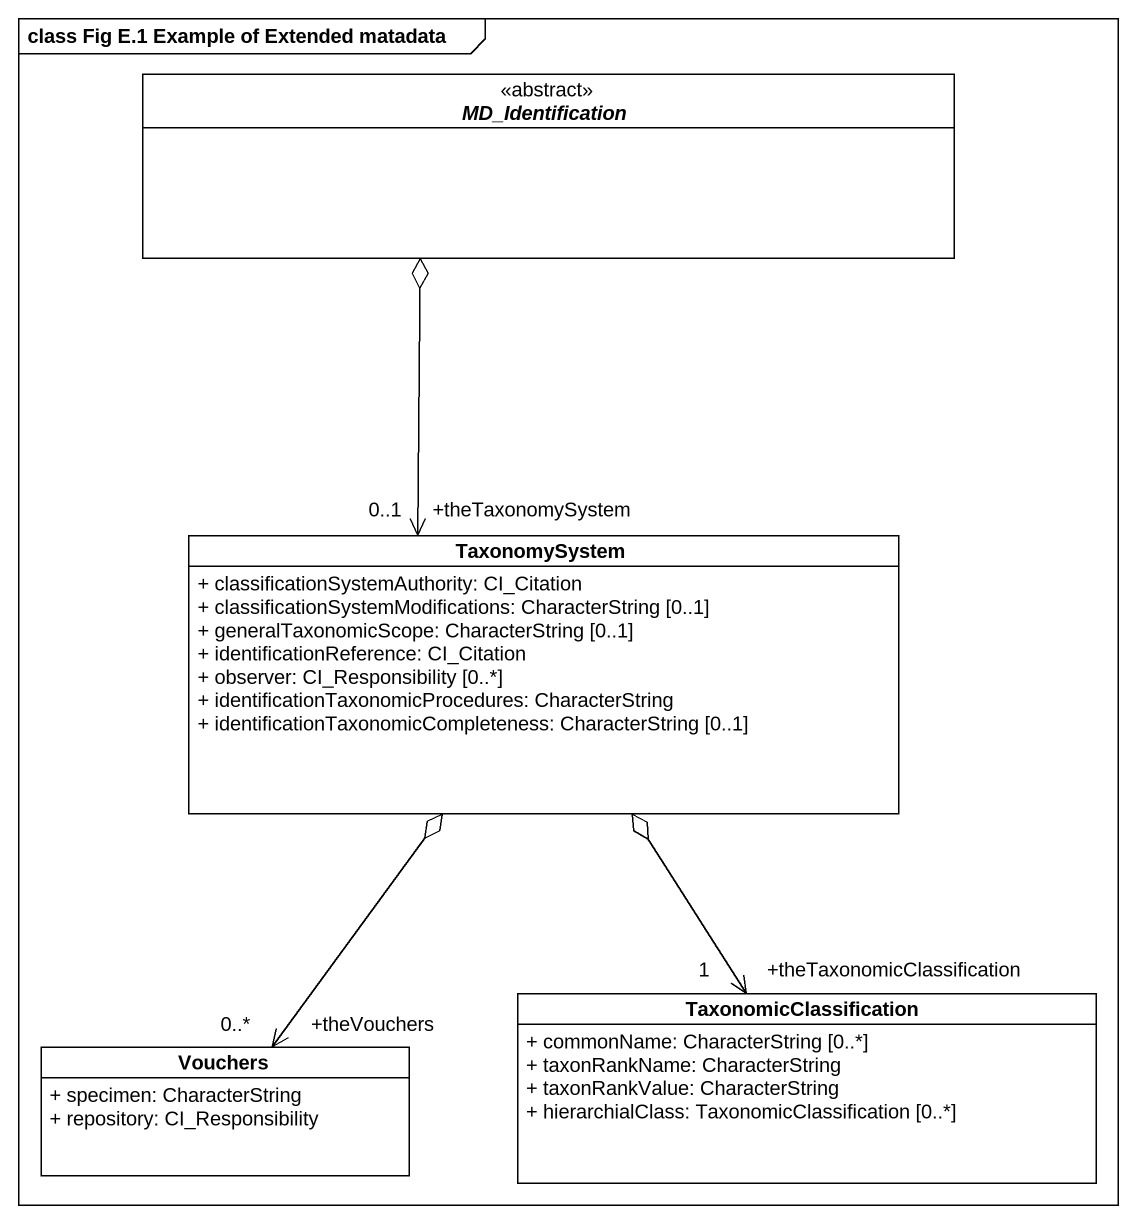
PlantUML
@startuml
mainframe class Fig E.1 Example of Extended matadata
hide circle
hide empty members
skinparam classAttributeIconSize 0
abstract class MD_Identification <<abstract>> #FFFFFF
class TaxonomySystem #FFFFFF {
  + classificationSystemAuthority: CI_Citation
  + classificationSystemModifications: CharacterString [0..1]
  + generalTaxonomicScope: CharacterString [0..1]
  + identificationReference: CI_Citation
  + observer: CI_Responsibility [0..*]
  + identificationTaxonomicProcedures: CharacterString
  + identificationTaxonomicCompleteness: CharacterString [0..1]
}
class TaxonomicClassification #FFFFFF {
  + commonName: CharacterString [0..*]
  + taxonRankName: CharacterString
  + taxonRankValue: CharacterString
  + hierarchialClass: TaxonomicClassification [0..*]
}
class Vouchers #FFFFFF {
  + specimen: CharacterString
  + repository: CI_Responsibility
}
TaxonomySystem "+theTaxonomySystem\n0..1" <-up-o MD_Identification
TaxonomicClassification "+theTaxonomicClassification\n1" <-up-o TaxonomySystem
Vouchers "+theVouchers\n0..*" <-up-o TaxonomySystem
@enduml
